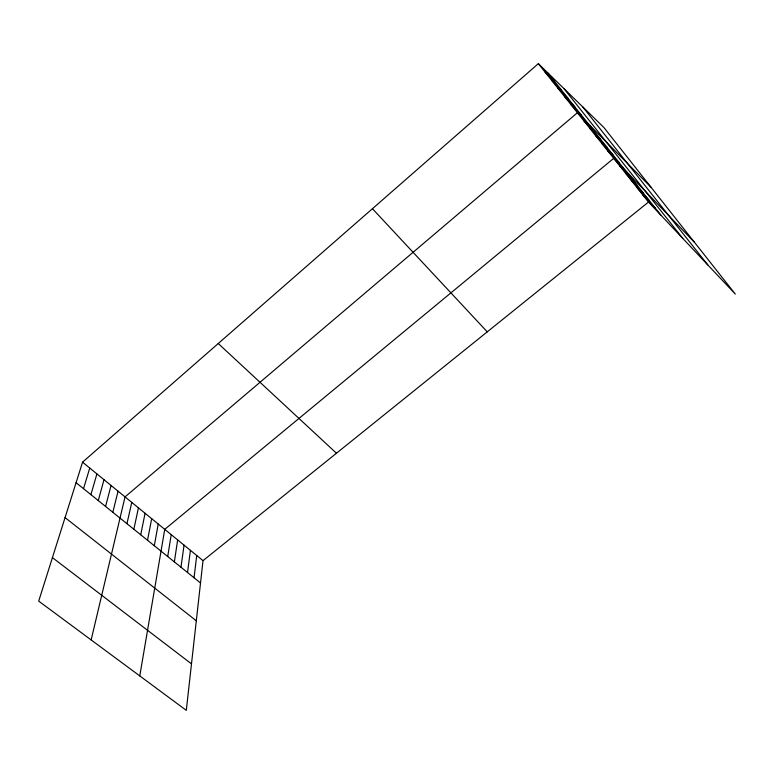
<?xml version="1.0" encoding="UTF-8"?>
<svg xmlns="http://www.w3.org/2000/svg" width="774" height="774" viewBox="0 0 774 774"><rect width="100%" height="100%" fill="white"/><g stroke="black" fill="none" stroke-linecap="round" stroke-linejoin="round"><path stroke-width="1.16" d="M648.496 202.062L203.02 560.647L186.302 710.348L38.7 601.117L82.557 462.165L538.336 63.652L603.865 127.478L735.3 294.072L648.496 202.062L538.336 63.652M194.042 577.752L196.731 555.509M187.521 572.499L190.414 550.343M180.961 567.216L184.057 545.138M174.363 561.895L177.652 539.913M167.716 556.535L171.218 534.65M139.775 675.915L164.746 529.358L613.705 158.351L694.239 242.039M154.307 545.728L158.225 524.027M147.534 540.271L151.675 518.667M140.723 534.776L145.077 513.278M133.863 529.252L138.44 507.85M126.965 523.698L131.764 502.394M91.148 639.934L125.04 496.898L577.414 112.743L650.973 187.182M112.82 512.291L118.074 491.2M105.564 506.448L111.059 485.472M98.269 500.575L104.006 479.696M90.926 494.654L96.905 473.891M83.524 488.684L89.755 468.047M52.429 557.628L191.497 663.869M65.064 517.603L196.306 620.796M76.084 482.686L200.524 582.977M82.557 462.165L203.02 560.647M218.249 343.521L336.458 453.235M544.973 71.982L554.571 81.405M551.562 80.264L561.363 89.948M558.093 88.468L568.097 98.424M564.585 96.624L574.782 106.831M571.019 104.713L581.419 115.181M583.567 120.483L594.345 131.435M589.682 128.165L600.634 139.359M595.748 135.789L606.884 147.215M601.775 143.364L613.085 155.023M607.764 150.882L619.239 162.763M619.606 165.762L631.42 178.088M625.46 173.124L637.447 185.663M631.284 180.439L643.426 193.19M637.06 187.695L649.357 200.65M642.797 194.903L655.249 208.071M372.439 208.699L487.252 331.853M563.927 88.575L682.726 238.344M547.731 72.795L661.102 215.433M582.851 107.015L707.775 264.892"/></g></svg>
